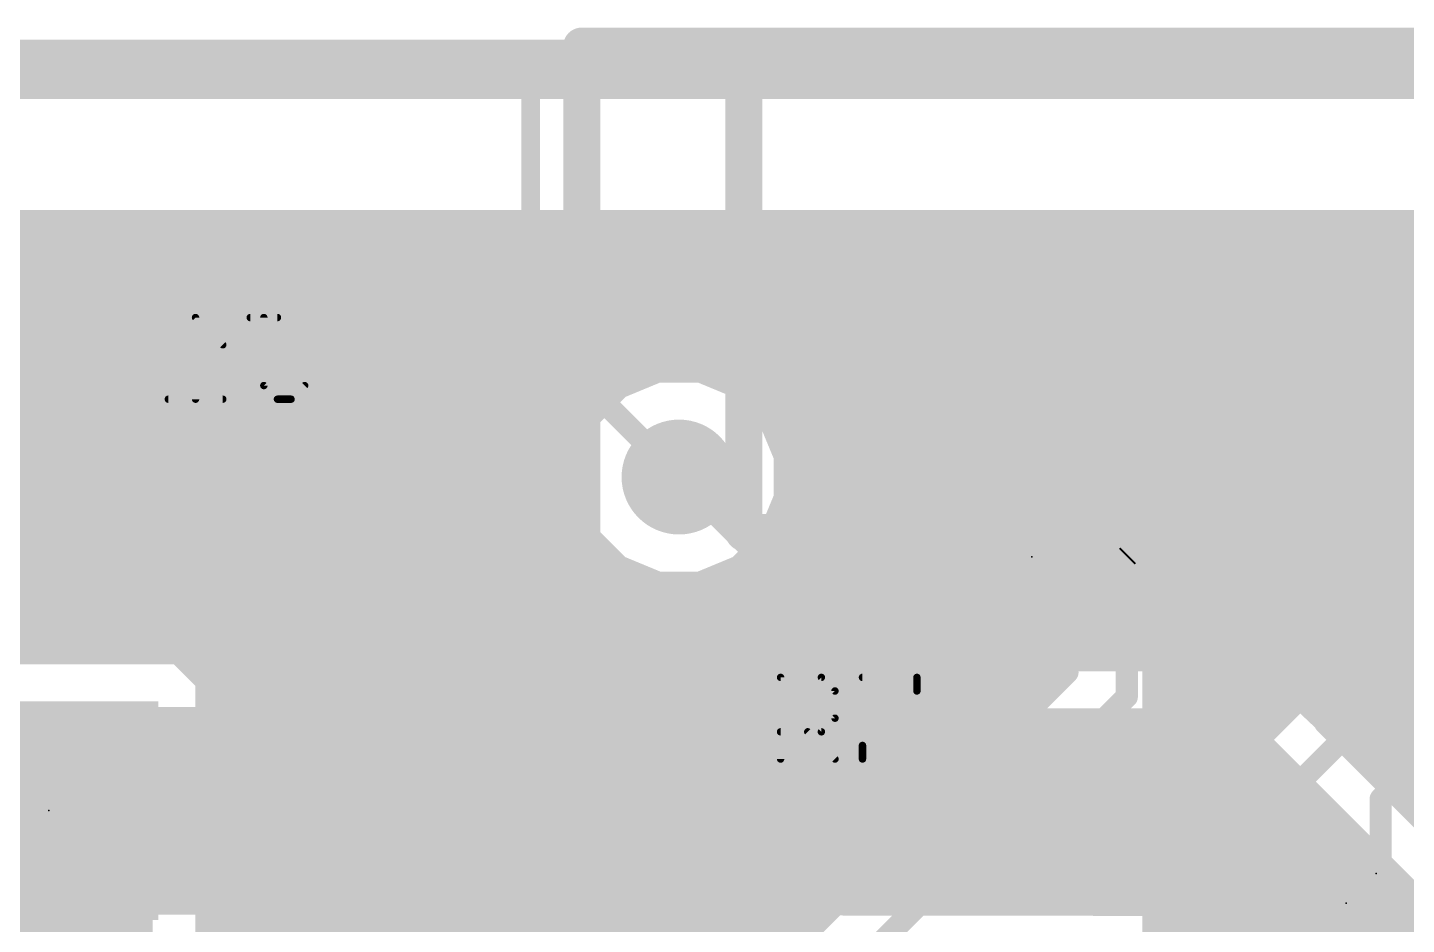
# Model space of a CAD drawing. Extents: x -0.2 to 60.5, y -0.2 to 25.7.
# Drawn here: x 12.81 to 22.26, y 19.54 to 25.69 of the extents above; entities that cross this region are included whole.
import ezdxf

# ---------------------------------------------------------------- set-up
doc = ezdxf.new("R2010")
doc.units = 0
for name, color, linetype in [('1', 22, 'CONTINUOUS'), ('16', 175, 'CONTINUOUS'), ('17', 82, 'CONTINUOUS'), ('18', 82, 'CONTINUOUS'), ('20', 7, 'CONTINUOUS'), ('22', 253, 'CONTINUOUS'), ('23', 7, 'CONTINUOUS'), ('24', 7, 'CONTINUOUS'), ('25', 253, 'CONTINUOUS'), ('26', 253, 'CONTINUOUS')]:
    doc.layers.add(name, color=color, linetype=linetype)

# ---------------------------------------------------------------- blocks, each defined once
blk = doc.blocks.new('SQUAREP')
blk.add_solid([(-0.5, -0.5), (0.5, -0.5), (-0.5, 0.5), (0.5, 0.5)])
blk = doc.blocks.new('RECT')
blk.add_solid([(-0.5, -0.5), (0.5, -0.5), (-0.5, 0.5), (0.5, 0.5)])
blk = doc.blocks.new('ROUNDV')
at = {"const_width": 0.5}
blk.add_lwpolyline([(0, -0.25, 1), (0, 0.25, 1), (0, -0.25)], format="xyb", dxfattribs=at)

msp = doc.modelspace()

# ---------------------------------------------------------------- linework, layer by layer
at = {"layer": '1'}
for points, const_width in [([(7.4422, 24.3586), (26.8478, 24.3586)], 0.1524), ([(11.8441, 24.2316), (26.8478, 24.2316)], 0.1524), ([(11.9965, 24.0792), (26.8478, 24.0792)], 0.1524), ([(12.0873, 23.9268), (26.8478, 23.9268)], 0.1524), ([(12.1504, 23.7744), (26.8478, 23.7744)], 0.1524), ([(12.1539, 23.622), (26.8478, 23.622)], 0.1524), ([(12.1504, 23.4696), (23.2126, 23.4696)], 0.1524), ([(12.0873, 23.3172), (17.0974, 23.3172)], 0.1524), ([(17.128, 23.3299), (16.8619, 23.2197)], 0.1524), ([(17.416, 23.3299), (17.128, 23.3299)], 0.1524), ([(17.6821, 23.2197), (17.416, 23.3299)], 0.1524), ([(17.4466, 23.3172), (23.1598, 23.3172)], 0.1524), ([(16.8619, 23.2197), (16.6583, 23.0161)], 0.1524), ([(17.8857, 23.0161), (17.6821, 23.2197)], 0.1524), ([(11.9965, 23.1648), (16.8071, 23.1648)], 0.1524), ([(17.7369, 23.1648), (23.1598, 23.1648)], 0.1524), ([(11.8441, 23.0124), (16.6568, 23.0124)], 0.1524), ([(16.6583, 23.0161), (16.5481, 22.75)], 0.1524), ([(17.9959, 22.75), (17.8857, 23.0161)], 0.1524), ([(17.8872, 23.0124), (23.1598, 23.0124)], 0.1524), ([(9.2107, 22.86), (16.5937, 22.86)], 0.1524), ([(17.9503, 22.86), (23.1598, 22.86)], 0.1524), ([(18.5532, 22.8402), (18.3598, 22.6468)], 0.1524), ([(19.5268, 22.8402), (18.5532, 22.8402)], 0.1524), ([(19.69, 22.677), (19.5268, 22.8402)], 0.1524), ([(19.8532, 22.8402), (19.69, 22.677)], 0.1524), ([(20.8268, 22.8402), (19.8532, 22.8402)], 0.1524), ([(21.0202, 22.6468), (20.8268, 22.8402)], 0.1524), ([(21.4, 20.39), (23.84, 22.83)], 0.1524), ([(9.0583, 22.7076), (16.5481, 22.7076)], 0.1524), ([(16.5481, 22.75), (16.5481, 22.462)], 0.1524), ([(17.9959, 22.4664), (17.9959, 22.75)], 0.1524), ([(17.9959, 22.7076), (18.4206, 22.7076)], 0.1524), ([(19.6594, 22.7076), (19.7206, 22.7076)], 0.1524), ([(20.9594, 22.7076), (23.1429, 22.7076)], 0.1524), ([(23.1598, 22.7245), (21.1055, 20.6702)], 0.1524), ([(17.818, 22.06), (17.272, 22.606)], 0.1524), ([(18.3598, 22.6468), (18.3598, 22.4664)], 0.1524), ([(21.0202, 21.4732), (21.0202, 22.6468)], 0.1524), ([(9.0424, 22.5552), (16.5481, 22.5552)], 0.1524), ([(17.9959, 22.5552), (18.3598, 22.5552)], 0.1524), ([(21.0202, 22.5552), (22.9905, 22.5552)], 0.1524), ([(16.5481, 22.462), (16.6583, 22.1959)], 0.1524), ([(18.3598, 22.4664), (17.9959, 22.4664)], 0.1524), ([(9.0424, 22.4028), (16.5726, 22.4028)], 0.1524), ([(21.0202, 22.4028), (22.8381, 22.4028)], 0.1524), ([(9.0424, 22.2504), (16.6357, 22.2504)], 0.1524), ([(21.0202, 22.2504), (22.6857, 22.2504)], 0.1524), ([(16.6583, 22.1959), (16.8619, 21.9923)], 0.1524), ([(9.0424, 22.098), (16.7563, 22.098)], 0.1524), ([(19.04, 22.06), (17.818, 22.06)], 0.1524), ([(20.34, 22.06), (20.35, 22.07)], 0.1524), ([(20.34, 21.1), (20.34, 22.06)], 0.1524), ([(21.0202, 22.098), (22.5333, 22.098)], 0.1524), ([(9.0424, 21.9456), (16.9747, 21.9456)], 0.1524), ([(16.8619, 21.9923), (17.128, 21.8821)], 0.1524), ([(21.0202, 21.9456), (22.3809, 21.9456)], 0.1524), ([(17.128, 21.8821), (17.416, 21.8821)], 0.1524), ([(17.416, 21.8821), (17.4196, 21.8836)], 0.1524), ([(17.4196, 21.8836), (17.6497, 21.6536)], 0.1524), ([(22.08, 20.4), (23.53, 21.85)], 0.1524), ([(9.0424, 21.7932), (17.5101, 21.7932)], 0.1524), ([(21.0202, 21.7932), (22.2285, 21.7932)], 0.1524), ([(9.0424, 21.6408), (18.3598, 21.6408)], 0.1524), ([(17.6497, 21.6536), (18.3598, 21.6536)], 0.1524), ([(18.3598, 21.6536), (18.3598, 21.4732)], 0.1524), ([(21.0202, 21.6408), (22.0761, 21.6408)], 0.1524), ([(9.0424, 21.4884), (18.3598, 21.4884)], 0.1524), ([(18.3598, 21.4732), (18.5532, 21.2798)], 0.1524), ([(20.8268, 21.2798), (21.0202, 21.4732)], 0.1524), ([(21.0202, 21.4884), (21.9237, 21.4884)], 0.1524), ([(13.8401, 21.3995), (12.0679, 21.3995)], 0.1524), ([(14.0335, 21.2061), (13.8401, 21.3995)], 0.1524), ([(19.5268, 21.2798), (19.69, 21.443)], 0.1524), ([(19.69, 21.443), (19.8532, 21.2798)], 0.1524), ([(13.9036, 21.336), (18.497, 21.336)], 0.1524), ([(18.5532, 21.2798), (19.5268, 21.2798)], 0.1524), ([(19.583, 21.336), (19.797, 21.336)], 0.1524), ([(19.8532, 21.2798), (19.9336, 21.2798)], 0.1524), ([(19.9336, 21.2798), (19.9336, 21.2683)], 0.1524), ([(20.7464, 20.9749), (20.7464, 21.2798)], 0.1524), ([(20.7464, 21.2798), (20.8268, 21.2798)], 0.1524), ([(20.883, 21.336), (21.7713, 21.336)], 0.1524), ([(14.0335, 19.4339), (14.0335, 21.2061)], 0.1524), ([(14.0335, 21.1836), (19.8489, 21.1836)], 0.1524), ([(19.9336, 21.2683), (17.9936, 19.3283)], 0.1524), ([(20.7464, 21.1836), (21.6189, 21.1836)], 0.1524), ([(18.4, 19.16), (20.34, 21.1)], 0.1524), ([(14.0335, 21.0312), (19.6965, 21.0312)], 0.1524), ([(20.7464, 21.0312), (21.4665, 21.0312)], 0.1524), ([(12.954, 20.32), (12.954, 17.78)], 1.4224), ([(20.8701, 20.9237), (20.7464, 20.9749)], 0.1524), ([(21.0737, 20.7201), (20.8701, 20.9237)], 0.1524), ([(14.0335, 20.8788), (19.5441, 20.8788)], 0.1524), ([(20.9149, 20.8788), (21.3141, 20.8788)], 0.1524), ([(14.0335, 20.7264), (19.3917, 20.7264)], 0.1524), ([(21.0673, 20.7264), (21.1617, 20.7264)], 0.1524), ([(21.0943, 20.6702), (21.0737, 20.7201)], 0.1524), ([(21.1055, 20.6702), (21.0943, 20.6702)], 0.1524), ([(14.0335, 20.574), (19.2393, 20.574)], 0.1524), ([(14.0335, 20.4216), (19.0869, 20.4216)], 0.1524), ([(21.4, 19.89), (21.4, 20.39)], 0.1524), ([(22.08, 19.07), (22.08, 20.4)], 0.1524), ([(14.0335, 20.2692), (18.9345, 20.2692)], 0.1524), ([(20.92, 19.89), (20.46, 20.31)], 0.1524), ([(14.0335, 20.1168), (18.7821, 20.1168)], 0.1524), ([(14.0335, 19.9644), (18.6297, 19.9644)], 0.1524), ([(21.4, 19.89), (20.92, 19.89)], 0.1524), ([(14.0335, 19.812), (18.4773, 19.812)], 0.1524), ([(14.0335, 19.6596), (18.3249, 19.6596)], 0.1524), ([(14.0335, 19.5072), (18.1725, 19.5072)], 0.1524)]:
    msp.add_lwpolyline(points, dxfattribs=dict(at, const_width=const_width))
for points, const_width in [([(17.128, 23.368, 1), (17.128, 23.2918)], 0.0762), ([(17.0974, 23.2791, 1), (17.0974, 23.3553)], 0.0762), ([(17.1426, 23.2947, 1), (17.1134, 23.3651)], 0.0762), ([(17.4306, 23.3651, 1), (17.4014, 23.2947)], 0.0762), ([(17.4466, 23.3553, 1), (17.4466, 23.2791)], 0.0762), ([(17.416, 23.2918, 1), (17.416, 23.368)], 0.0762), ([(16.8474, 23.2549, 1), (16.8765, 23.1845)], 0.0762), ([(16.8889, 23.1927, 1), (16.835, 23.2466)], 0.0762), ([(17.709, 23.2466, 1), (17.6551, 23.1927)], 0.0762), ([(17.6675, 23.1845, 1), (17.6966, 23.2549)], 0.0762), ([(16.8071, 23.1267, 1), (16.8071, 23.2029)], 0.0762), ([(17.7369, 23.2029, 1), (17.7369, 23.1267)], 0.0762), ([(16.6314, 23.043, 1), (16.6852, 22.9891)], 0.0762), ([(16.6935, 23.0015, 1), (16.6231, 23.0306)], 0.0762), ([(16.6568, 22.9743, 1), (16.6568, 23.0505)], 0.0762), ([(17.9209, 23.0306, 1), (17.8505, 23.0015)], 0.0762), ([(17.8872, 23.0505, 1), (17.8872, 22.9743)], 0.0762), ([(17.8587, 22.9891, 1), (17.9126, 23.043)], 0.0762), ([(16.5937, 22.8219, 1), (16.5937, 22.8981)], 0.0762), ([(17.9503, 22.8981, 1), (17.9503, 22.8219)], 0.0762), ([(18.5532, 22.8783, 1), (18.5532, 22.8021)], 0.0762), ([(18.5802, 22.8133, 1), (18.5263, 22.8671)], 0.0762), ([(19.5537, 22.8671, 1), (19.4998, 22.8133)], 0.0762), ([(19.5268, 22.8021, 1), (19.5268, 22.8783)], 0.0762), ([(19.8532, 22.8783, 1), (19.8532, 22.8021)], 0.0762), ([(19.8802, 22.8133, 1), (19.8263, 22.8671)], 0.0762), ([(20.8537, 22.8671, 1), (20.7998, 22.8133)], 0.0762), ([(20.8268, 22.8021, 1), (20.8268, 22.8783)], 0.0762), ([(16.5862, 22.75, 1), (16.51, 22.75)], 0.0762), ([(16.5129, 22.7646, 1), (16.5833, 22.7354)], 0.0762), ([(16.5481, 22.6695, 1), (16.5481, 22.7457)], 0.0762), ([(18.034, 22.75, 1), (17.9578, 22.75)], 0.0762), ([(17.9959, 22.7457, 1), (17.9959, 22.6695)], 0.0762), ([(17.9607, 22.7354, 1), (18.0311, 22.7646)], 0.0762), ([(18.4206, 22.6695, 1), (18.4206, 22.7457)], 0.0762), ([(19.6594, 22.7457, 1), (19.6594, 22.6695)], 0.0762), ([(19.7206, 22.6695, 1), (19.7206, 22.7457)], 0.0762), ([(20.9594, 22.7457, 1), (20.9594, 22.6695)], 0.0762), ([(17.2989, 22.6329, 1), (17.2451, 22.5791)], 0.0762), ([(18.3979, 22.6468, 1), (18.3217, 22.6468)], 0.0762), ([(18.3329, 22.6737, 1), (18.3867, 22.6198)], 0.0762), ([(19.6631, 22.7039, 1), (19.7169, 22.65)], 0.0762), ([(19.6631, 22.65, 1), (19.7169, 22.7039)], 0.0762), ([(21.0583, 22.6468, 1), (20.9821, 22.6468)], 0.0762), ([(20.9933, 22.6198, 1), (21.0471, 22.6737)], 0.0762), ([(16.5481, 22.5171, 1), (16.5481, 22.5933)], 0.0762), ([(17.9959, 22.5933, 1), (17.9959, 22.5171)], 0.0762), ([(18.3598, 22.5171, 1), (18.3598, 22.5933)], 0.0762), ([(21.0202, 22.5933, 1), (21.0202, 22.5171)], 0.0762), ([(16.5833, 22.4766, 1), (16.5129, 22.4474)], 0.0762), ([(16.51, 22.462, 1), (16.5862, 22.462)], 0.0762), ([(17.9959, 22.5045, 1), (17.9959, 22.4283)], 0.0762), ([(17.9578, 22.4664, 1), (18.034, 22.4664)], 0.0762), ([(18.3217, 22.4664, 1), (18.3979, 22.4664)], 0.0762), ([(18.3598, 22.4283, 1), (18.3598, 22.5045)], 0.0762), ([(16.5726, 22.3647, 1), (16.5726, 22.4409)], 0.0762), ([(21.0202, 22.4409, 1), (21.0202, 22.3647)], 0.0762), ([(16.6357, 22.2123, 1), (16.6357, 22.2885)], 0.0762), ([(21.0202, 22.2885, 1), (21.0202, 22.2123)], 0.0762), ([(16.6852, 22.2229, 1), (16.6314, 22.169)], 0.0762), ([(16.6231, 22.1814, 1), (16.6935, 22.2105)], 0.0762), ([(16.7563, 22.0599, 1), (16.7563, 22.1361)], 0.0762), ([(17.818, 22.0981, 1), (17.818, 22.0219)], 0.0762), ([(17.7911, 22.0331, 1), (17.8449, 22.0869)], 0.0762), ([(19.04, 22.0219, 1), (19.04, 22.0981)], 0.0762), ([(20.3781, 22.06, 1), (20.3019, 22.06)], 0.0762), ([(20.3131, 22.0869, 1), (20.3669, 22.0331)], 0.0762), ([(20.3769, 22.0431, 1), (20.3231, 22.0969)], 0.0762), ([(21.0202, 22.1361, 1), (21.0202, 22.0599)], 0.0762), ([(16.8765, 22.0275, 1), (16.8474, 21.9571)], 0.0762), ([(16.835, 21.9654, 1), (16.8889, 22.0192)], 0.0762), ([(16.9747, 21.9075, 1), (16.9747, 21.9837)], 0.0762), ([(21.0202, 21.9837, 1), (21.0202, 21.9075)], 0.0762), ([(17.128, 21.9202, 1), (17.128, 21.844)], 0.0762), ([(17.1134, 21.8469, 1), (17.1426, 21.9173)], 0.0762), ([(17.4014, 21.9173, 1), (17.4306, 21.8469)], 0.0762), ([(17.4466, 21.9106, 1), (17.3927, 21.8567)], 0.0762), ([(17.4343, 21.8484, 1), (17.405, 21.9188)], 0.0762), ([(17.416, 21.844, 1), (17.416, 21.9202)], 0.0762), ([(17.5101, 21.7551, 1), (17.5101, 21.8313)], 0.0762), ([(21.0202, 21.8313, 1), (21.0202, 21.7551)], 0.0762), ([(22.2285, 21.7551, 1), (22.2285, 21.8313)], 0.0762), ([(17.6497, 21.6917, 1), (17.6497, 21.6155)], 0.0762), ([(17.6227, 21.6267, 1), (17.6766, 21.6805)], 0.0762), ([(18.3979, 21.6536, 1), (18.3217, 21.6536)], 0.0762), ([(18.3598, 21.6155, 1), (18.3598, 21.6917)], 0.0762), ([(18.3598, 21.6027, 1), (18.3598, 21.6789)], 0.0762), ([(21.0202, 21.6789, 1), (21.0202, 21.6027)], 0.0762), ([(22.0761, 21.6027, 1), (22.0761, 21.6789)], 0.0762), ([(18.3867, 21.5002, 1), (18.3329, 21.4463)], 0.0762), ([(18.3598, 21.4503, 1), (18.3598, 21.5265)], 0.0762), ([(21.0202, 21.5265, 1), (21.0202, 21.4503)], 0.0762), ([(21.0471, 21.4463, 1), (20.9933, 21.5002)], 0.0762), ([(21.9237, 21.4503, 1), (21.9237, 21.5265)], 0.0762), ([(13.867, 21.4264, 1), (13.8131, 21.3726)], 0.0762), ([(13.8401, 21.3614, 1), (13.8401, 21.4376)], 0.0762), ([(18.3217, 21.4732, 1), (18.3979, 21.4732)], 0.0762), ([(19.7169, 21.47, 1), (19.6631, 21.4161)], 0.0762), ([(19.7169, 21.4161, 1), (19.6631, 21.47)], 0.0762), ([(20.9821, 21.4732, 1), (21.0583, 21.4732)], 0.0762), ([(13.9036, 21.3741, 1), (13.9036, 21.2979)], 0.0762), ([(18.497, 21.2979, 1), (18.497, 21.3741)], 0.0762), ([(18.5532, 21.3179, 1), (18.5532, 21.2417)], 0.0762), ([(19.5268, 21.2417, 1), (19.5268, 21.3179)], 0.0762), ([(19.583, 21.3741, 1), (19.583, 21.2979)], 0.0762), ([(19.797, 21.2979, 1), (19.797, 21.3741)], 0.0762), ([(19.8532, 21.3179, 1), (19.8532, 21.2417)], 0.0762), ([(19.9717, 21.2798, 1), (19.8955, 21.2798)], 0.0762), ([(19.9336, 21.2417, 1), (19.9336, 21.3179)], 0.0762), ([(20.7845, 21.2798, 1), (20.7083, 21.2798)], 0.0762), ([(20.7464, 21.3179, 1), (20.7464, 21.2417)], 0.0762), ([(20.8268, 21.2417, 1), (20.8268, 21.3179)], 0.0762), ([(20.883, 21.3741, 1), (20.883, 21.2979)], 0.0762), ([(21.7713, 21.2979, 1), (21.7713, 21.3741)], 0.0762), ([(14.0716, 21.2061, 1), (13.9954, 21.2061)], 0.0762), ([(14.0335, 21.2217, 1), (14.0335, 21.1455)], 0.0762), ([(14.0066, 21.1791, 1), (14.0604, 21.233)], 0.0762), ([(18.5263, 21.2529, 1), (18.5802, 21.3067)], 0.0762), ([(19.4998, 21.3067, 1), (19.5537, 21.2529)], 0.0762), ([(19.8263, 21.2529, 1), (19.8802, 21.3067)], 0.0762), ([(19.8489, 21.1455, 1), (19.8489, 21.2217)], 0.0762), ([(19.8955, 21.2683, 1), (19.9717, 21.2683)], 0.0762), ([(19.9605, 21.2414, 1), (19.9067, 21.2953)], 0.0762), ([(20.7464, 21.2217, 1), (20.7464, 21.1455)], 0.0762), ([(20.7998, 21.3067, 1), (20.8537, 21.2529)], 0.0762), ([(21.6189, 21.1455, 1), (21.6189, 21.2217)], 0.0762), ([(20.3669, 21.0731, 1), (20.3131, 21.1269)], 0.0762), ([(14.0335, 21.0693, 1), (14.0335, 20.9931)], 0.0762), ([(19.6965, 20.9931, 1), (19.6965, 21.0693)], 0.0762), ([(20.3019, 21.1, 1), (20.3781, 21.1)], 0.0762), ([(20.7464, 21.0693, 1), (20.7464, 20.9931)], 0.0762), ([(21.4665, 20.9931, 1), (21.4665, 21.0693)], 0.0762), ([(13.3096, 20.32, 1), (12.5984, 20.32)], 0.7112), ([(20.761, 21.0101, 1), (20.7318, 20.9397)], 0.0762), ([(20.7083, 20.9749, 1), (20.7845, 20.9749)], 0.0762), ([(20.897, 20.9506, 1), (20.8431, 20.8967)], 0.0762), ([(20.8555, 20.8885, 1), (20.8846, 20.9589)], 0.0762), ([(14.0335, 20.9169, 1), (14.0335, 20.8407)], 0.0762), ([(19.5441, 20.8407, 1), (19.5441, 20.9169)], 0.0762), ([(20.9149, 20.9169, 1), (20.9149, 20.8407)], 0.0762), ([(21.3141, 20.8407, 1), (21.3141, 20.9169)], 0.0762), ([(14.0335, 20.7645, 1), (14.0335, 20.6883)], 0.0762), ([(19.3917, 20.6883, 1), (19.3917, 20.7645)], 0.0762), ([(21.0673, 20.7645, 1), (21.0673, 20.6883)], 0.0762), ([(21.1089, 20.7346, 1), (21.0385, 20.7055)], 0.0762), ([(21.1617, 20.6883, 1), (21.1617, 20.7645)], 0.0762), ([(21.0467, 20.6931, 1), (21.1006, 20.747)], 0.0762), ([(21.0943, 20.7083, 1), (21.0943, 20.6321)], 0.0762), ([(21.0591, 20.6556, 1), (21.1295, 20.6848)], 0.0762), ([(21.0785, 20.6971, 1), (21.1324, 20.6433)], 0.0762), ([(21.1055, 20.6321, 1), (21.1055, 20.7083)], 0.0762), ([(14.0335, 20.6121, 1), (14.0335, 20.5359)], 0.0762), ([(19.2393, 20.5359, 1), (19.2393, 20.6121)], 0.0762), ([(14.0335, 20.4597, 1), (14.0335, 20.3835)], 0.0762), ([(19.0869, 20.3835, 1), (19.0869, 20.4597)], 0.0762), ([(21.4381, 20.39, 1), (21.3619, 20.39)], 0.0762), ([(21.3731, 20.4169, 1), (21.4269, 20.3631)], 0.0762), ([(22.1181, 20.4, 1), (22.0419, 20.4)], 0.0762), ([(22.0531, 20.4269, 1), (22.1069, 20.3731)], 0.0762), ([(14.0335, 20.3073, 1), (14.0335, 20.2311)], 0.0762), ([(18.9345, 20.2311, 1), (18.9345, 20.3073)], 0.0762), ([(20.4857, 20.3381, 1), (20.4343, 20.2819)], 0.0762), ([(14.0335, 20.1549, 1), (14.0335, 20.0787)], 0.0762), ([(18.7821, 20.0787, 1), (18.7821, 20.1549)], 0.0762), ([(14.0335, 20.0025, 1), (14.0335, 19.9263)], 0.0762), ([(18.6297, 19.9263, 1), (18.6297, 20.0025)], 0.0762), ([(20.92, 19.9281, 1), (20.92, 19.8519)], 0.0762), ([(20.8943, 19.8619, 1), (20.9457, 19.9181)], 0.0762), ([(21.4, 19.8519, 1), (21.4, 19.9281)], 0.0762), ([(14.0335, 19.8501, 1), (14.0335, 19.7739)], 0.0762), ([(18.4773, 19.7739, 1), (18.4773, 19.8501)], 0.0762), ([(21.3619, 19.89, 1), (21.4381, 19.89)], 0.0762), ([(14.0335, 19.6977, 1), (14.0335, 19.6215)], 0.0762), ([(18.3249, 19.6215, 1), (18.3249, 19.6977)], 0.0762), ([(14.0335, 19.5453, 1), (14.0335, 19.4691)], 0.0762), ([(18.1725, 19.4691, 1), (18.1725, 19.5453)], 0.0762)]:
    msp.add_lwpolyline(points, format="xyb", dxfattribs=dict(at, const_width=const_width))
at = {"layer": '16'}
for points, const_width in [([(7.4422, 24.3586), (26.8478, 24.3586)], 0.1524), ([(11.8441, 24.2316), (26.8478, 24.2316)], 0.1524), ([(11.9965, 24.0792), (26.8478, 24.0792)], 0.1524), ([(16.4243, 24.0284), (12.0452, 24.0284)], 0.1524), ([(17.1243, 23.3284), (16.4243, 24.0284)], 0.1524), ([(16.5259, 23.9268), (26.8478, 23.9268)], 0.1524), ([(16.6783, 23.7744), (26.8478, 23.7744)], 0.1524), ([(11.43, 23.622), (16.256, 23.622)], 0.1524), ([(16.256, 23.622), (17.272, 22.606)], 0.1524), ([(16.8307, 23.622), (26.8478, 23.622)], 0.1524), ([(16.9831, 23.4696), (26.8478, 23.4696)], 0.1524), ([(17.128, 23.3299), (17.1243, 23.3284)], 0.1524), ([(17.416, 23.3299), (17.128, 23.3299)], 0.1524), ([(17.6821, 23.2197), (17.416, 23.3299)], 0.1524), ([(17.4466, 23.3172), (26.8478, 23.3172)], 0.1524), ([(12.0452, 23.2156), (16.0877, 23.2156)], 0.1524), ([(16.0877, 23.2156), (16.5496, 22.7536)], 0.1524), ([(17.8857, 23.0161), (17.6821, 23.2197)], 0.1524), ([(11.9965, 23.1648), (16.1385, 23.1648)], 0.1524), ([(17.7369, 23.1648), (26.8478, 23.1648)], 0.1524), ([(11.8441, 23.0124), (16.2909, 23.0124)], 0.1524), ([(17.9959, 22.75), (17.8857, 23.0161)], 0.1524), ([(17.8872, 23.0124), (26.8478, 23.0124)], 0.1524), ([(7.4422, 22.86), (16.4433, 22.86)], 0.1524), ([(17.9503, 22.86), (26.8478, 22.86)], 0.1524), ([(7.4422, 22.7076), (16.5481, 22.7076)], 0.1524), ([(16.5496, 22.7536), (16.5481, 22.75)], 0.1524), ([(16.5481, 22.75), (16.5481, 22.462)], 0.1524), ([(17.9959, 22.462), (17.9959, 22.75)], 0.1524), ([(17.9959, 22.7076), (26.8478, 22.7076)], 0.1524), ([(7.4422, 22.5552), (16.5481, 22.5552)], 0.1524), ([(17.9959, 22.5552), (26.8478, 22.5552)], 0.1524), ([(16.5481, 22.462), (16.6583, 22.1959)], 0.1524), ([(17.8857, 22.1959), (17.9959, 22.462)], 0.1524), ([(7.4422, 22.4028), (16.5726, 22.4028)], 0.1524), ([(17.9714, 22.4028), (26.8478, 22.4028)], 0.1524), ([(7.4422, 22.2504), (16.6357, 22.2504)], 0.1524), ([(17.9082, 22.2504), (26.8478, 22.2504)], 0.1524), ([(16.6583, 22.1959), (16.8619, 21.9923)], 0.1524), ([(17.6821, 21.9923), (17.8857, 22.1959)], 0.1524), ([(7.4422, 22.098), (16.7563, 22.098)], 0.1524), ([(17.7877, 22.098), (26.8478, 22.098)], 0.1524), ([(7.4422, 21.9456), (16.9747, 21.9456)], 0.1524), ([(16.8619, 21.9923), (17.128, 21.8821)], 0.1524), ([(17.416, 21.8821), (17.6821, 21.9923)], 0.1524), ([(17.5693, 21.9456), (26.8478, 21.9456)], 0.1524), ([(17.128, 21.8821), (17.416, 21.8821)], 0.1524), ([(7.4422, 21.7932), (26.8478, 21.7932)], 0.1524), ([(7.4422, 21.6408), (26.8478, 21.6408)], 0.1524), ([(7.4422, 21.4884), (26.8478, 21.4884)], 0.1524), ([(13.8401, 21.3995), (12.0679, 21.3995)], 0.1524), ([(13.8794, 21.3602), (13.8401, 21.3995)], 0.1524), ([(20.4465, 21.3514), (13.8794, 21.3602)], 0.1524), ([(20.6073, 21.3558), (20.4465, 21.3514)], 0.1524), ([(20.6209, 21.3614), (20.6073, 21.3558)], 0.1524), ([(20.8138, 21.3614), (20.6209, 21.3614)], 0.1524), ([(21.0068, 21.3666), (20.8138, 21.3614)], 0.1524), ([(21.0205, 21.3614), (21.0068, 21.3666)], 0.1524), ([(21.0351, 21.3614), (21.0205, 21.3614)], 0.1524), ([(21.2134, 21.2876), (21.0351, 21.3614)], 0.1524), ([(21.0965, 21.336), (26.8478, 21.336)], 0.1524), ([(21.3937, 21.2186), (21.2134, 21.2876)], 0.1524), ([(21.4044, 21.2085), (21.3937, 21.2186)], 0.1524), ([(21.4179, 21.2029), (21.4044, 21.2085)], 0.1524), ([(21.5543, 21.0664), (21.4179, 21.2029)], 0.1524), ([(21.4372, 21.1836), (26.8478, 21.1836)], 0.1524), ([(21.6945, 20.9337), (21.5543, 21.0664)], 0.1524), ([(21.5915, 21.0312), (26.8478, 21.0312)], 0.1524), ([(20.46, 20.31), (12.954, 20.32)], 1.4224), ([(20.828, 20.32), (20.46, 20.31)], 1.4224), ([(21.844, 19.304), (20.828, 20.32)], 1.4224), ([(21.7005, 20.9203), (21.6945, 20.9337)], 0.1524), ([(22.4339, 20.1869), (21.7005, 20.9203)], 0.1524), ([(21.742, 20.8788), (26.8478, 20.8788)], 0.1524), ([(21.8944, 20.7264), (26.8478, 20.7264)], 0.1524), ([(22.0468, 20.574), (26.8478, 20.574)], 0.1524), ([(22.1992, 20.4216), (26.8478, 20.4216)], 0.1524), ([(21.844, 12.065), (21.844, 19.304)], 1.4224)]:
    msp.add_lwpolyline(points, dxfattribs=dict(at, const_width=const_width))
for points, const_width in [([(16.4513, 24.0553, 1), (16.3974, 24.0015)], 0.0762), ([(16.4243, 23.9903, 1), (16.4243, 24.0665)], 0.0762), ([(16.5259, 23.9649, 1), (16.5259, 23.8887)], 0.0762), ([(16.6783, 23.8125, 1), (16.6783, 23.7363)], 0.0762), ([(16.2829, 23.6489, 1), (16.2291, 23.5951)], 0.0762), ([(16.256, 23.5839, 1), (16.256, 23.6601)], 0.0762), ([(16.8307, 23.6601, 1), (16.8307, 23.5839)], 0.0762), ([(16.9831, 23.5077, 1), (16.9831, 23.4315)], 0.0762), ([(17.1098, 23.3636, 1), (17.1389, 23.2932)], 0.0762), ([(17.128, 23.368, 1), (17.128, 23.2918)], 0.0762), ([(17.0974, 23.3014, 1), (17.1513, 23.3553)], 0.0762), ([(17.1426, 23.2947, 1), (17.1134, 23.3651)], 0.0762), ([(17.4306, 23.3651, 1), (17.4014, 23.2947)], 0.0762), ([(17.4466, 23.3553, 1), (17.4466, 23.2791)], 0.0762), ([(17.416, 23.2918, 1), (17.416, 23.368)], 0.0762), ([(16.1146, 23.2425, 1), (16.0607, 23.1887)], 0.0762), ([(16.0877, 23.1775, 1), (16.0877, 23.2537)], 0.0762), ([(17.709, 23.2466, 1), (17.6551, 23.1927)], 0.0762), ([(17.6675, 23.1845, 1), (17.6966, 23.2549)], 0.0762), ([(16.1385, 23.1267, 1), (16.1385, 23.2029)], 0.0762), ([(17.7369, 23.2029, 1), (17.7369, 23.1267)], 0.0762), ([(16.2909, 22.9743, 1), (16.2909, 23.0505)], 0.0762), ([(17.9209, 23.0306, 1), (17.8505, 23.0015)], 0.0762), ([(17.8872, 23.0505, 1), (17.8872, 22.9743)], 0.0762), ([(17.8587, 22.9891, 1), (17.9126, 23.043)], 0.0762), ([(16.4433, 22.8219, 1), (16.4433, 22.8981)], 0.0762), ([(17.9503, 22.8981, 1), (17.9503, 22.8219)], 0.0762), ([(16.5862, 22.75, 1), (16.51, 22.75)], 0.0762), ([(16.5129, 22.7646, 1), (16.5833, 22.7354)], 0.0762), ([(16.5848, 22.7391, 1), (16.5144, 22.7682)], 0.0762), ([(16.5227, 22.7267, 1), (16.5766, 22.7806)], 0.0762), ([(16.5481, 22.6695, 1), (16.5481, 22.7457)], 0.0762), ([(18.034, 22.75, 1), (17.9578, 22.75)], 0.0762), ([(17.9959, 22.7457, 1), (17.9959, 22.6695)], 0.0762), ([(17.9607, 22.7354, 1), (18.0311, 22.7646)], 0.0762), ([(16.5481, 22.5171, 1), (16.5481, 22.5933)], 0.0762), ([(17.2451, 22.5791, 1), (17.2989, 22.6329)], 0.0762), ([(17.9959, 22.5933, 1), (17.9959, 22.5171)], 0.0762), ([(16.5833, 22.4766, 1), (16.5129, 22.4474)], 0.0762), ([(16.51, 22.462, 1), (16.5862, 22.462)], 0.0762), ([(17.9578, 22.462, 1), (18.034, 22.462)], 0.0762), ([(18.0311, 22.4474, 1), (17.9607, 22.4766)], 0.0762), ([(16.5726, 22.3647, 1), (16.5726, 22.4409)], 0.0762), ([(17.9714, 22.4409, 1), (17.9714, 22.3647)], 0.0762), ([(16.6357, 22.2123, 1), (16.6357, 22.2885)], 0.0762), ([(17.9082, 22.2885, 1), (17.9082, 22.2123)], 0.0762), ([(16.6852, 22.2229, 1), (16.6314, 22.169)], 0.0762), ([(16.6231, 22.1814, 1), (16.6935, 22.2105)], 0.0762), ([(17.8505, 22.2105, 1), (17.9209, 22.1814)], 0.0762), ([(17.9126, 22.169, 1), (17.8587, 22.2229)], 0.0762), ([(16.7563, 22.0599, 1), (16.7563, 22.1361)], 0.0762), ([(17.7877, 22.1361, 1), (17.7877, 22.0599)], 0.0762), ([(16.8765, 22.0275, 1), (16.8474, 21.9571)], 0.0762), ([(16.835, 21.9654, 1), (16.8889, 22.0192)], 0.0762), ([(16.9747, 21.9075, 1), (16.9747, 21.9837)], 0.0762), ([(17.5693, 21.9837, 1), (17.5693, 21.9075)], 0.0762), ([(17.6551, 22.0192, 1), (17.709, 21.9654)], 0.0762), ([(17.6966, 21.9571, 1), (17.6675, 22.0275)], 0.0762), ([(17.128, 21.9202, 1), (17.128, 21.844)], 0.0762), ([(17.1134, 21.8469, 1), (17.1426, 21.9173)], 0.0762), ([(17.4014, 21.9173, 1), (17.4306, 21.8469)], 0.0762), ([(17.416, 21.844, 1), (17.416, 21.9202)], 0.0762), ([(13.867, 21.4264, 1), (13.8131, 21.3726)], 0.0762), ([(13.8401, 21.3614, 1), (13.8401, 21.4376)], 0.0762), ([(13.8795, 21.3983, 1), (13.8794, 21.3221)], 0.0762), ([(13.8525, 21.3332, 1), (13.9063, 21.3871)], 0.0762), ([(20.4455, 21.3895, 1), (20.4476, 21.3133)], 0.0762), ([(20.4465, 21.3133, 1), (20.4466, 21.3895)], 0.0762), ([(20.5927, 21.391, 1), (20.6219, 21.3206)], 0.0762), ([(20.6209, 21.3995, 1), (20.6209, 21.3233)], 0.0762), ([(20.6354, 21.3262, 1), (20.6063, 21.3966)], 0.0762), ([(20.6083, 21.3177, 1), (20.6063, 21.3939)], 0.0762), ([(20.8128, 21.3995, 1), (20.8149, 21.3233)], 0.0762), ([(20.8138, 21.3233, 1), (20.8138, 21.3995)], 0.0762), ([(21.0204, 21.4022, 1), (20.9932, 21.3311)], 0.0762), ([(21.0205, 21.3995, 1), (21.0205, 21.3233)], 0.0762), ([(21.0497, 21.3966, 1), (21.0206, 21.3262)], 0.0762), ([(21.0078, 21.3286, 1), (21.0057, 21.4047)], 0.0762), ([(21.0069, 21.3258, 1), (21.0341, 21.397)], 0.0762), ([(21.0351, 21.3233, 1), (21.0351, 21.3995)], 0.0762), ([(21.0965, 21.3741, 1), (21.0965, 21.2979)], 0.0762), ([(21.227, 21.3231, 1), (21.1998, 21.252)], 0.0762), ([(21.1988, 21.2524, 1), (21.228, 21.3228)], 0.0762), ([(21.4199, 21.2462, 1), (21.3675, 21.1909)], 0.0762), ([(21.4189, 21.2437, 1), (21.3898, 21.1733)], 0.0762), ([(21.3781, 21.1808, 1), (21.4306, 21.2361)], 0.0762), ([(21.4448, 21.2298, 1), (21.391, 21.1759)], 0.0762), ([(21.3801, 21.183, 1), (21.4073, 21.2541)], 0.0762), ([(21.4372, 21.2217, 1), (21.4372, 21.1455)], 0.0762), ([(21.4033, 21.1677, 1), (21.4325, 21.2381)], 0.0762), ([(21.5805, 21.0941, 1), (21.5281, 21.0387)], 0.0762), ([(21.5274, 21.0395, 1), (21.5813, 21.0933)], 0.0762), ([(21.5915, 21.0693, 1), (21.5915, 20.9931)], 0.0762), ([(12.9545, 20.6756, 1), (12.9535, 19.9644)], 0.7112), ([(20.4503, 20.6655, 1), (20.4697, 19.9545)], 0.7112), ([(20.4595, 19.9544, 1), (20.4605, 20.6656)], 0.7112), ([(21.0794, 20.5714, 1), (20.5766, 20.0686)], 0.7112), ([(20.8377, 19.9645, 1), (20.8183, 20.6755)], 0.7112), ([(21.7293, 20.9492, 1), (21.6597, 20.9181)], 0.0762), ([(21.7274, 20.9472, 1), (21.6735, 20.8933)], 0.0762), ([(21.6683, 20.906, 1), (21.7207, 20.9613)], 0.0762), ([(21.6657, 20.9047, 1), (21.7353, 20.9358)], 0.0762), ([(21.742, 20.9169, 1), (21.742, 20.8407)], 0.0762), ([(21.8944, 20.7645, 1), (21.8944, 20.6883)], 0.0762), ([(22.0468, 20.6121, 1), (22.0468, 20.5359)], 0.0762), ([(22.1992, 20.4597, 1), (22.1992, 20.3835)], 0.0762), ([(22.1996, 19.304, 1), (21.4884, 19.304)], 0.7112), ([(21.5926, 19.0526, 1), (22.0954, 19.5554)], 0.7112)]:
    msp.add_lwpolyline(points, format="xyb", dxfattribs=dict(at, const_width=const_width))
at = {"layer": '20', "const_width": 0.4064}
msp.add_lwpolyline([(34.29, 25.4), (0, 25.4)], dxfattribs=at)
at = {"layer": '22'}
for points, const_width in [([(16.6052, 25.5588), (17.7165, 25.5588)], 0.254), ([(16.6052, 13.97), (16.6052, 25.5588)], 0.254), ([(17.7165, 25.5588), (27.0827, 25.5588)], 0.254), ([(17.7165, 22.225), (17.7165, 25.5588)], 0.254), ([(23.749, 24.13), (19.939, 24.13)], 0.254), ([(14.1453, 23.5123), (13.9589, 23.6987)], 0.0508), ([(13.9589, 23.6987), (13.9589, 23.1394)], 0.0508), ([(14.5202, 23.6987), (14.3338, 23.6987)], 0.0508), ([(14.427, 23.2326), (14.427, 23.6987)], 0.0508), ([(14.5202, 23.1394), (14.427, 23.2326)], 0.0508), ([(14.7066, 23.2326), (14.6134, 23.1394)], 0.0508), ([(14.1453, 23.1394), (13.7724, 23.1394)], 0.0508), ([(14.6134, 23.1394), (14.5202, 23.1394)], 0.0508), ([(18.669, 22.86), (18.669, 22.225)], 0.254), ([(18.669, 22.225), (17.7165, 22.225)], 0.254), ([(20.574, 22.225), (18.669, 22.225)], 0.254), ([(20.574, 16.51), (20.574, 22.225)], 0.254)]:
    msp.add_lwpolyline(points, dxfattribs=dict(at, const_width=const_width))
for points, const_width in [([(16.6052, 25.6223, 1), (16.6052, 25.4953)], 0.127), ([(16.6687, 25.5588, 1), (16.5417, 25.5588)], 0.127), ([(17.7165, 25.6223, 1), (17.7165, 25.4953)], 0.127), ([(17.78, 25.5588, 1), (17.653, 25.5588)], 0.127), ([(17.7165, 25.4953, 1), (17.7165, 25.6223)], 0.127), ([(19.939, 24.13, 0.4142), (18.669, 22.86)], 0.254), ([(19.939, 24.1935, 1), (19.939, 24.0665)], 0.127), ([(19.939, 24.0665, 1), (19.939, 24.1935)], 0.127), ([(13.9678, 23.7077, 1), (13.9499, 23.6897)], 0.0254), ([(13.9716, 23.6987, 1), (13.9462, 23.6987)], 0.0254), ([(14.3338, 23.7114, 1), (14.3338, 23.686)], 0.0254), ([(14.4397, 23.6987, 1), (14.4143, 23.6987)], 0.0254), ([(14.5202, 23.686, 1), (14.5202, 23.7114)], 0.0254), ([(14.1363, 23.5033, 1), (14.1543, 23.5212)], 0.0254), ([(14.4359, 23.2416, 1), (14.418, 23.2236)], 0.0254), ([(14.4143, 23.2326, 1), (14.4397, 23.2326)], 0.0254), ([(14.7156, 23.2236, 1), (14.6976, 23.2416)], 0.0254), ([(13.7724, 23.1521, 1), (13.7724, 23.1267)], 0.0254), ([(13.9462, 23.1394, 1), (13.9716, 23.1394)], 0.0254), ([(14.1453, 23.1267, 1), (14.1453, 23.1521)], 0.0254), ([(14.5202, 23.1521, 1), (14.5202, 23.1267)], 0.0254), ([(14.5112, 23.1304, 1), (14.5292, 23.1484)], 0.0254), ([(14.6044, 23.1484, 1), (14.6224, 23.1304)], 0.0254), ([(14.6134, 23.1267, 1), (14.6134, 23.1521)], 0.0254), ([(18.7325, 22.86, 1), (18.6055, 22.86)], 0.127), ([(18.6055, 22.86, 1), (18.7325, 22.86)], 0.127), ([(17.7165, 22.2885, 1), (17.7165, 22.1615)], 0.127), ([(18.669, 22.2885, 1), (18.669, 22.1615)], 0.127), ([(18.669, 22.1615, 1), (18.669, 22.2885)], 0.127), ([(20.6375, 22.225, 1), (20.5105, 22.225)], 0.127), ([(20.574, 22.1615, 1), (20.574, 22.2885)], 0.127), ([(17.653, 22.225, 1), (17.78, 22.225)], 0.127), ([(18.6055, 22.225, 1), (18.7325, 22.225)], 0.127)]:
    msp.add_lwpolyline(points, format="xyb", dxfattribs=dict(at, const_width=const_width))
at = {"layer": '23'}
for p in [(19.69, 22.06), (22.05, 19.89)]:
    msp.add_point(p, dxfattribs=at)
at = {"layer": '24'}
for p in [(12.954, 20.32), (21.844, 19.685)]:
    msp.add_point(p, dxfattribs=at)
at = {"layer": '25', "const_width": 0.0508}
for points in [[(17.9678, 20.6738), (17.9678, 21.2331)], [(17.9678, 21.2331), (18.2474, 21.2331)], [(18.2474, 21.2331), (18.3406, 21.1399)], [(18.3406, 21.1399), (18.3406, 20.9534)], [(18.5291, 21.2331), (18.9019, 21.2331)], [(18.9019, 21.1399), (18.5291, 20.767)], [(18.9019, 21.2331), (18.9019, 21.1399)], [(18.3406, 20.9534), (18.2474, 20.8602)], [(18.2474, 20.8602), (17.9678, 20.8602)], [(18.1542, 20.8602), (18.3406, 20.6738)], [(18.5291, 20.767), (18.5291, 20.6738)]]:
    msp.add_lwpolyline(points, dxfattribs=at)
at = {"layer": '25', "const_width": 0.0254}
for points in [[(17.9805, 21.2331, 1), (17.9551, 21.2331)], [(17.9678, 21.2458, 1), (17.9678, 21.2204)], [(18.2564, 21.2421, 1), (18.2384, 21.2241)], [(18.2474, 21.2204, 1), (18.2474, 21.2458)], [(18.3533, 21.1399, 1), (18.3279, 21.1399)], [(18.5291, 21.2458, 1), (18.5291, 21.2204)], [(18.9146, 21.2331, 1), (18.8892, 21.2331)], [(18.9109, 21.1309, 1), (18.893, 21.1488)], [(18.9019, 21.2204, 1), (18.9019, 21.2458)], [(18.3316, 21.1309, 1), (18.3496, 21.1488)], [(18.8892, 21.1399, 1), (18.9146, 21.1399)], [(18.3496, 20.9445, 1), (18.3316, 20.9624)], [(17.9678, 20.8729, 1), (17.9678, 20.8475)], [(18.1632, 20.8692, 1), (18.1452, 20.8512)], [(18.2384, 20.8692, 1), (18.2564, 20.8512)], [(18.2474, 20.8475, 1), (18.2474, 20.8729)], [(18.3279, 20.9534, 1), (18.3533, 20.9534)], [(18.5418, 20.767, 1), (18.5164, 20.767)], [(18.5201, 20.776, 1), (18.5381, 20.758)], [(18.3316, 20.6648, 1), (18.3496, 20.6828)], [(17.9551, 20.6738, 1), (17.9805, 20.6738)], [(18.5164, 20.6738, 1), (18.5418, 20.6738)]]:
    msp.add_lwpolyline(points, format="xyb", dxfattribs=at)
at = {"layer": '26', "const_width": 0.127}
for points in [[(16.256, 25.4), (7.112, 25.4)], [(16.256, 0), (16.256, 25.4)]]:
    msp.add_lwpolyline(points, dxfattribs=at)
at = {"layer": '26', "const_width": 0.0635}
for points in [[(16.2877, 25.4, 1), (16.2243, 25.4)], [(16.256, 25.3683, 1), (16.256, 25.4318)]]:
    msp.add_lwpolyline(points, format="xyb", dxfattribs=at)

# ---------------------------------------------------------------- block references
at = {"layer": '1', "xscale": 0.7, "yscale": 0.9, "rotation": 180}
for p in [(19.04, 22.06), (20.34, 22.06)]:
    msp.add_blockref('RECT', p, dxfattribs=at)
at = {"layer": '1', "xscale": 0.7, "yscale": 0.9}
msp.add_blockref('RECT', (21.4, 19.89), dxfattribs=at)
at = {"layer": '17', "xscale": 1.4986, "yscale": 1.4986, "rotation": 180}
msp.add_blockref('SQUAREP', (12.954, 20.32), dxfattribs=at)
msp.add_blockref('SQUAREP', (12.954, 20.32), dxfattribs=at)
at = {"layer": '18', "xscale": 0.7874, "yscale": 0.7874}
for p in [(17.272, 22.606), (17.272, 22.606), (20.46, 20.31), (20.46, 20.31)]:
    msp.add_blockref('ROUNDV', p, dxfattribs=at)

doc.saveas('drawing.dxf')
